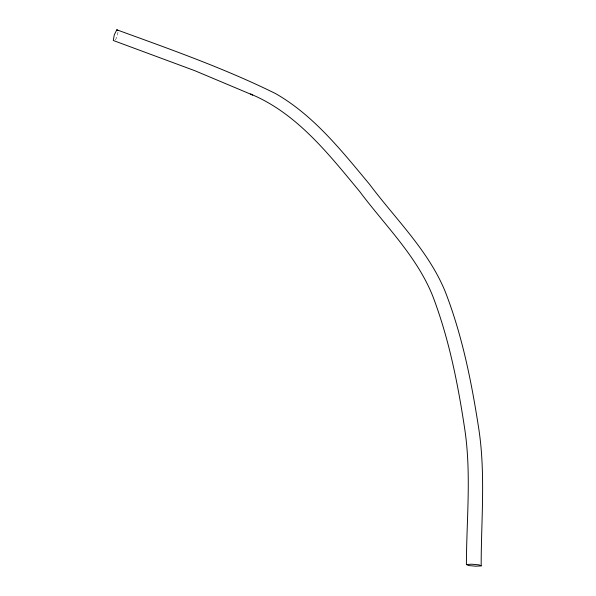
<?xml version="1.0" encoding="UTF-8"?>
<svg xmlns="http://www.w3.org/2000/svg" width="596" height="596" viewBox="0 0 596 596"><rect width="100%" height="100%" fill="white"/><g stroke="black" fill="none" stroke-linecap="round" stroke-linejoin="round"><path stroke-width="0.45" stroke-dasharray="2.98 2.23" d="M117.993 32.191L117.263 36.252L115.184 40.364"/><path stroke-width="0.89" d="M481.173 565.887C481.143 520.569 485.621 475.012 478.953 429.932C471.749 382.997 462.466 335.98 445.219 291.586C428.368 250.506 395.737 219.306 369.542 184.298C341.769 151.004 314.099 115.795 275.955 93.803L274.011 92.812C223.269 67.907 169.86 49.125 116.823 29.8L114.305 34.769L113.277 40.483L194.698 70.648L252.6 94.987L250.625 94.064C296.89 113.27 328.5 153.969 359.597 191.39C384.897 225.333 416.388 255.677 432.532 295.527C449.183 338.982 458.145 384.942 465.007 430.841C471.339 475.191 466.534 519.965 466.392 564.516L468.486 565.522L475.832 566.2L481.173 565.887L479.147 564.889L471.719 564.196L466.392 564.516M116.823 29.8L118.291 30.575"/></g></svg>
